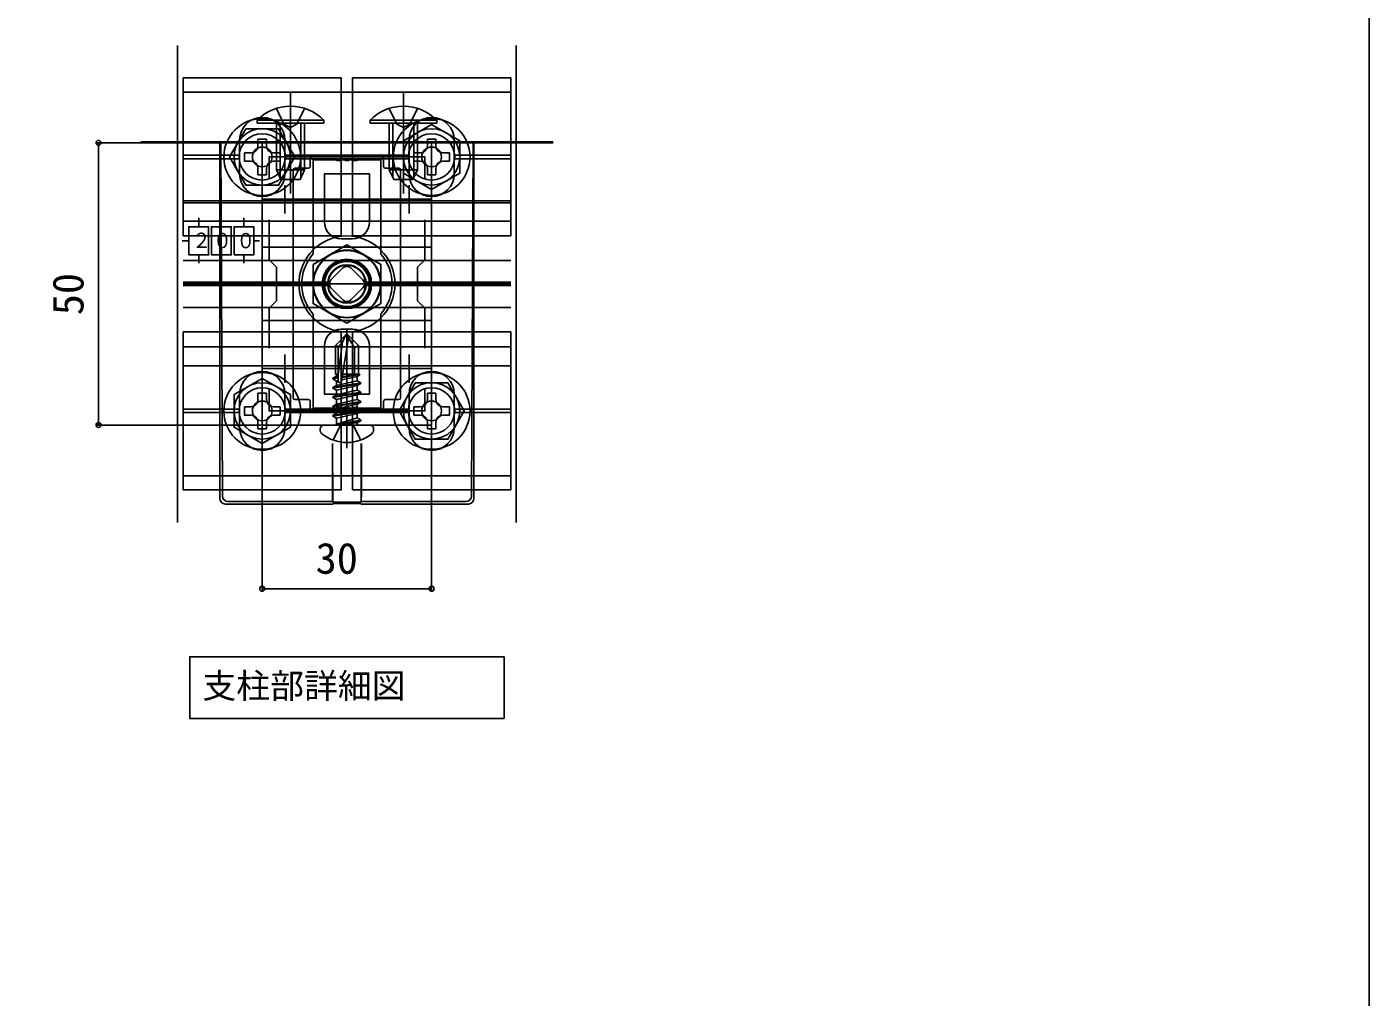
# Model space of a CAD drawing. Units: millimetres, scale not verified, with parts at other scales. Extents: x -875 to 875, y -1300 to 1292.
# Drawn here: x 399.5 to 875, y -65.2 to 278.7 of the extents above; entities that cross this region are included whole.
import ezdxf
from ezdxf.enums import TextEntityAlignment as Align

# ---------------------------------------------------------------- set-up
doc = ezdxf.new("R2010")
doc.units = ezdxf.units.MM
doc.header["$LTSCALE"] = 8
for name, color, linetype in [('0-1_USER1', 3, 'Continuous'), ('0-2_YKK_11', 7, 'Continuous'), ('0-3_YKK_12', 2, 'Continuous'), ('0-4_YKK_13', 4, 'Continuous'), ('0-5_YKK_D', 6, 'Continuous'), ('0-6_YKK_ZWAK', 7, 'Continuous'), ('0-7_YSS_K', 3, 'Continuous')]:
    doc.layers.add(name, color=color, linetype=linetype)
doc.styles.add('ＭＳ ゴシック', font='')
doc.styles.get('ＭＳ ゴシック').set_extended_font_data('MS Gothic')

msp = doc.modelspace()

# ---------------------------------------------------------------- linework, layer by layer
at = {"layer": '0-1_USER1'}
msp.add_lwpolyline([(457.257, 41.463), (457.257, 55.463), (568.564, 55.463), (568.564, 33.581), (457.257, 33.581)], close=True, dxfattribs=at)
at = {"layer": '0-2_YKK_11'}
for p, q in [((490.91, 222.554), (490.91, 212.554)), ((534.91, 222.554), (534.91, 212.554)), ((485.91, 217.554), (495.91, 217.554)), ((529.91, 217.554), (539.91, 217.554)), ((490.91, 162.554), (490.91, 152.554)), ((534.91, 162.554), (534.91, 152.554)), ((485.91, 157.554), (495.91, 157.554)), ((529.91, 157.554), (539.91, 157.554))]:
    msp.add_line(p, q, dxfattribs=at)
msp.add_lwpolyline([(482.91, 237.554), (482.91, 137.554), (542.91, 137.554), (542.91, 237.554)], close=True, dxfattribs=at)
for points in [[(485.31, 224.82), (485.31, 232.554), (540.51, 232.554), (540.51, 224.82)], [(485.31, 164.82), (485.31, 178.954), (487.91, 181.554), (487.91, 193.554), (485.31, 196.154), (485.31, 210.288)], [(540.51, 210.288), (540.51, 196.154), (537.91, 193.554), (537.91, 181.554), (540.51, 178.954), (540.51, 164.82)], [(540.51, 150.288), (540.51, 142.554), (485.31, 142.554), (485.31, 150.288)]]:
    msp.add_lwpolyline(points, dxfattribs=at)
at = {"layer": '0-3_YKK_12'}
for p, q in [((439.91, 237.954), (585.91, 237.954)), ((439.91, 237.554), (585.91, 237.554))]:
    msp.add_line(p, q, dxfattribs=at)
msp.add_circle((512.91, 187.554), 12, dxfattribs=at)
at = {"layer": '0-4_YKK_13'}
for p, q in [((452.91, 103.064), (452.91, 272.044)), ((572.91, 272.044), (572.91, 103.064)), ((454.91, 255.554), (570.91, 255.554)), ((492.91, 255.554), (492.91, 219.554)), ((532.91, 255.554), (532.91, 219.554)), ((504.71, 244.554), (481.11, 244.554)), ((487.91, 244.554), (487.91, 227.954)), ((489.219, 244.554), (489.219, 225.173)), ((496.602, 244.554), (496.602, 225.173)), ((504.71, 245.572), (504.71, 244.554)), ((521.11, 245.572), (521.11, 244.554)), ((521.11, 244.554), (544.71, 244.554)), ((529.219, 244.554), (529.219, 225.173)), ((536.602, 244.554), (536.602, 225.173)), ((537.91, 244.554), (537.91, 227.954)), ((474.91, 226.554), (474.91, 238.554)), ((481.41, 238.854), (481.41, 236.554)), ((481.41, 238.854), (484.41, 238.854)), ((484.41, 236.554), (484.41, 238.854)), ((490.91, 226.554), (490.91, 238.554)), ((534.91, 226.554), (534.91, 238.554)), ((544.41, 238.854), (541.41, 238.854)), ((541.41, 238.854), (541.41, 236.554)), ((544.41, 236.554), (544.41, 238.854)), ((550.91, 226.554), (550.91, 238.554)), ((454.91, 233.154), (474.91, 233.154)), ((467.91, 237.554), (467.91, 111.551)), ((468.207, 237.554), (468.779, 112.427)), ((476.61, 234.054), (476.61, 231.054)), ((478.91, 234.054), (476.61, 234.054)), ((489.21, 234.054), (486.91, 234.054)), ((489.21, 231.054), (489.21, 234.054)), ((490.91, 233.154), (534.91, 233.154)), ((538.91, 234.054), (536.61, 234.054)), ((549.21, 234.054), (546.91, 234.054)), ((549.21, 234.054), (549.21, 231.054)), ((550.91, 233.154), (570.91, 233.154)), ((557.042, 112.427), (557.614, 237.554)), ((557.91, 111.551), (557.91, 237.554)), ((454.91, 231.954), (474.91, 231.954)), ((476.61, 231.054), (478.91, 231.054)), ((481.41, 228.554), (481.41, 226.254)), ((486.91, 231.054), (489.21, 231.054)), ((490.91, 231.954), (534.91, 231.954)), ((494.51, 228.554), (499.311, 228.554)), ((499.91, 229.154), (499.91, 231.954)), ((500.51, 232.554), (525.311, 232.554)), ((525.91, 231.954), (525.91, 229.154)), ((526.51, 228.554), (531.311, 228.554)), ((541.41, 228.554), (541.41, 226.254)), ((544.41, 226.254), (544.41, 228.554)), ((546.91, 231.054), (549.21, 231.054)), ((550.91, 231.954), (570.91, 231.954)), ((489.51, 224.554), (487.91, 227.954)), ((496.31, 224.554), (489.51, 224.554)), ((493.91, 147.154), (493.91, 227.954)), ((496.31, 224.554), (497.91, 227.954)), ((529.51, 224.554), (527.91, 227.954)), ((529.51, 224.554), (536.31, 224.554)), ((531.91, 227.954), (531.91, 147.154)), ((536.31, 224.554), (537.91, 227.954)), ((541.41, 226.254), (544.41, 226.254)), ((454.91, 216.97), (570.91, 216.97)), ((454.91, 216.273), (570.91, 216.273)), ((454.91, 209.854), (570.91, 209.854)), ((460.41, 210.973), (460.41, 207.854)), ((468.41, 210.973), (468.41, 207.854)), ((476.41, 210.973), (476.41, 207.854)), ((456.91, 202.854), (454.569, 202.854)), ((481.98, 202.854), (479.91, 202.854)), ((514.91, 203.554), (510.91, 203.554)), ((454.91, 195.854), (570.91, 195.854)), ((460.41, 197.854), (460.41, 194.904)), ((468.41, 197.854), (468.41, 194.904)), ((476.41, 197.854), (476.41, 194.904)), ((507.254, 188.968), (511.496, 193.211)), ((514.325, 193.211), (518.567, 188.968)), ((506.76, 188.154), (454.91, 188.154)), ((454.91, 186.954), (506.76, 186.954)), ((511.496, 181.897), (507.254, 186.14)), ((518.567, 186.14), (514.325, 181.897)), ((570.91, 188.154), (519.061, 188.154)), ((519.061, 186.954), (570.91, 186.954)), ((454.91, 179.254), (570.91, 179.254)), ((514.91, 171.554), (510.91, 171.554)), ((512.91, 129.354), (512.91, 171.557)), ((512.56, 169.554), (508.81, 165.804)), ((509.81, 155.554), (511.324, 166.903)), ((510.98, 153.049), (513.489, 168.551)), ((511.324, 166.903), (512.56, 169.554)), ((513.26, 169.554), (512.56, 169.554)), ((515.61, 164.878), (512.91, 169.554)), ((513.26, 169.554), (517.01, 165.804)), ((454.91, 165.254), (570.91, 165.254)), ((508.81, 155.554), (508.81, 165.804)), ((509.81, 165.39), (508.81, 165.804)), ((517.01, 155.554), (517.01, 165.804)), ((454.91, 158.494), (570.91, 158.494)), ((507.967, 154.147), (509.262, 154.895)), ((507.967, 154.147), (509.81, 154.563)), ((507.967, 153.912), (509.81, 154.328)), ((507.967, 153.912), (507.967, 154.147)), ((507.967, 153.912), (509.262, 153.164)), ((507.967, 150.851), (517.854, 152.499)), ((517.854, 152.264), (507.967, 150.616)), ((508.81, 155.554), (509.81, 155.554)), ((509.262, 155.554), (509.262, 154.895)), ((509.262, 154.895), (509.81, 155.019)), ((509.262, 153.164), (509.81, 153.288)), ((509.262, 151.599), (516.559, 153.247)), ((509.262, 151.599), (509.262, 153.164)), ((511.065, 153.571), (516.559, 154.812)), ((517.532, 155.506), (511.208, 154.452)), ((516.408, 155.554), (511.247, 154.694)), ((512.182, 155.554), (511.356, 155.368)), ((511.386, 155.554), (517.01, 155.554)), ((517.532, 155.374), (516.559, 154.812)), ((516.559, 153.247), (516.559, 154.812)), ((517.854, 152.499), (516.559, 153.247)), ((517.854, 152.264), (516.559, 151.516)), ((517.532, 155.506), (517.01, 155.554)), ((517.532, 155.506), (517.532, 155.506)), ((517.532, 155.506), (517.532, 155.374)), ((517.854, 152.264), (517.854, 152.499)), ((474.91, 148.554), (474.91, 136.554)), ((484.41, 148.854), (481.41, 148.854)), ((481.41, 148.854), (481.41, 146.554)), ((484.41, 146.554), (484.41, 148.854)), ((490.91, 148.554), (490.91, 136.554)), ((507.967, 150.851), (509.262, 151.599)), ((507.967, 150.616), (507.967, 150.851)), ((507.967, 150.616), (509.262, 149.868)), ((507.967, 147.556), (517.854, 149.204)), ((517.854, 148.968), (507.967, 147.32)), ((507.967, 147.556), (509.262, 148.303)), ((507.967, 147.32), (507.967, 147.556)), ((509.262, 149.868), (516.559, 151.516)), ((509.262, 148.303), (516.559, 149.951)), ((509.262, 148.303), (509.262, 149.868)), ((509.262, 146.573), (516.559, 148.221)), ((516.559, 149.951), (516.559, 151.516)), ((517.854, 149.204), (516.559, 149.951)), ((517.854, 148.968), (516.559, 148.221)), ((516.559, 146.655), (516.559, 148.221)), ((517.854, 148.968), (517.854, 149.204)), ((534.91, 148.554), (534.91, 136.554)), ((541.41, 148.854), (541.41, 146.554)), ((541.41, 148.854), (544.41, 148.854)), ((544.41, 146.554), (544.41, 148.854)), ((550.91, 148.554), (550.91, 136.554)), ((454.91, 143.154), (474.91, 143.154)), ((478.91, 144.054), (476.61, 144.054)), ((489.21, 144.054), (486.91, 144.054)), ((489.21, 144.054), (489.21, 141.054)), ((490.91, 143.154), (534.91, 143.154)), ((499.311, 146.554), (494.51, 146.554)), ((499.91, 143.154), (499.91, 145.954)), ((507.967, 147.32), (509.262, 146.573)), ((507.967, 144.26), (517.854, 145.908)), ((517.854, 145.672), (507.967, 144.025)), ((507.967, 144.26), (509.262, 145.007)), ((507.967, 144.025), (507.967, 144.26)), ((507.967, 144.025), (509.262, 143.277)), ((509.262, 145.007), (516.559, 146.655)), ((509.262, 145.007), (509.262, 146.573)), ((509.262, 143.277), (516.559, 144.925)), ((509.262, 141.712), (516.559, 143.36)), ((509.262, 141.712), (509.262, 143.277)), ((517.854, 145.908), (516.559, 146.655)), ((517.854, 145.672), (516.559, 144.925)), ((516.559, 143.36), (516.559, 144.925)), ((517.854, 145.672), (517.854, 145.908)), ((525.91, 145.954), (525.91, 143.154)), ((531.311, 146.554), (526.51, 146.554)), ((536.61, 144.054), (536.61, 141.054)), ((538.91, 144.054), (536.61, 144.054)), ((549.21, 144.054), (546.91, 144.054)), ((549.21, 141.054), (549.21, 144.054)), ((550.91, 143.154), (570.91, 143.154)), ((454.91, 141.954), (474.91, 141.954)), ((481.41, 138.554), (481.41, 136.254)), ((484.41, 136.254), (484.41, 138.554)), ((486.91, 141.054), (489.21, 141.054)), ((490.91, 141.954), (534.91, 141.954)), ((525.311, 142.554), (500.51, 142.554)), ((517.854, 142.377), (507.967, 140.729)), ((507.967, 140.964), (509.262, 141.712)), ((507.967, 140.729), (507.967, 140.964)), ((507.967, 140.729), (509.262, 139.981)), ((509.262, 139.981), (516.559, 141.629)), ((509.262, 137.954), (509.262, 139.981)), ((516.559, 140.064), (509.379, 137.904)), ((509.379, 137.904), (517.854, 139.316)), ((517.854, 139.081), (509.379, 137.668)), ((509.379, 137.668), (516.559, 138.333)), ((509.379, 137.668), (509.379, 137.904)), ((510.66, 137.554), (512.91, 138.751)), ((515.161, 137.554), (512.91, 138.751)), ((517.854, 142.377), (516.559, 141.629)), ((516.559, 140.064), (516.559, 141.629)), ((517.854, 139.081), (516.559, 138.333)), ((516.559, 137.954), (516.559, 138.333)), ((517.854, 142.377), (517.854, 142.612)), ((517.854, 139.081), (517.854, 139.316)), ((536.61, 141.054), (538.91, 141.054)), ((541.41, 138.554), (541.41, 136.254)), ((546.91, 141.054), (549.21, 141.054)), ((550.91, 141.954), (570.91, 141.954)), ((481.41, 136.254), (484.41, 136.254)), ((503.44, 135.83), (503.44, 136.154)), ((504.84, 137.554), (520.98, 137.554)), ((510.66, 137.554), (508.01, 132.24)), ((515.161, 137.554), (517.81, 132.24)), ((522.38, 135.83), (522.38, 136.154)), ((507.806, 131.025), (507.806, 112.436)), ((507.909, 110.229), (507.855, 131.007)), ((517.912, 110.229), (517.966, 131.007)), ((518.015, 131.025), (518.015, 112.436)), ((454.91, 119.554), (570.91, 119.554)), ((469.899, 109.554), (507.91, 109.554)), ((470.776, 110.439), (507.839, 110.439)), ((507.839, 110.439), (507.909, 110.229)), ((517.912, 110.229), (507.909, 110.229)), ((507.98, 109.765), (507.91, 109.554)), ((517.841, 109.765), (507.98, 109.765)), ((517.91, 109.554), (517.841, 109.765)), ((517.91, 109.554), (555.922, 109.554)), ((517.982, 110.439), (517.912, 110.229)), ((517.982, 110.439), (555.045, 110.439))]:
    msp.add_line(p, q, dxfattribs=at)
for points in [[(454.91, 204.554), (510.91, 204.554), (510.91, 260.554), (454.91, 260.554)], [(514.91, 204.554), (570.91, 204.554), (570.91, 260.554), (514.91, 260.554)], [(477.137, 242.554), (471.363, 232.554), (477.137, 222.554), (488.684, 222.554), (494.457, 232.554), (488.684, 242.554)], [(552.91, 238.328), (542.91, 244.101), (532.91, 238.328), (532.91, 226.781), (542.91, 221.007), (552.91, 226.781)], [(542.91, 217.554), (542.91, 157.554), (482.91, 157.554), (482.91, 217.554)], [(456.91, 197.854), (463.91, 197.854), (463.91, 207.854), (456.91, 207.854)], [(464.91, 197.854), (471.91, 197.854), (471.91, 207.854), (464.91, 207.854)], [(472.91, 197.854), (479.91, 197.854), (479.91, 207.854), (472.91, 207.854)], [(482.91, 174.554), (482.91, 200.554), (542.91, 200.554), (542.91, 174.554)], [(500.91, 194.482), (512.91, 201.41), (524.91, 194.482), (524.91, 180.626), (512.91, 173.698), (500.91, 180.626)], [(454.91, 114.554), (510.91, 114.554), (510.91, 170.554), (454.91, 170.554)], [(514.91, 114.554), (570.91, 114.554), (570.91, 170.554), (514.91, 170.554)], [(492.91, 148.328), (482.91, 154.101), (472.91, 148.328), (472.91, 136.781), (482.91, 131.007), (492.91, 136.781)], [(537.137, 152.554), (531.363, 142.554), (537.137, 132.554), (548.684, 132.554), (554.457, 142.554), (548.684, 152.554)]]:
    msp.add_lwpolyline(points, close=True, dxfattribs=at)
for points in [[(487.91, 249.776), (490.62, 244.22), (492.91, 243.003)], [(497.91, 249.776), (495.2, 244.22), (492.91, 243.003)], [(527.91, 249.776), (530.62, 244.22), (532.91, 243.003)], [(537.91, 249.776), (535.2, 244.22), (532.91, 243.003)], [(504.71, 245.572), (481.11, 245.572), (481.11, 244.554)], [(497.91, 244.554), (497.91, 227.954), (487.91, 227.954)], [(521.11, 245.572), (544.71, 245.572), (544.71, 244.554)], [(527.91, 244.554), (527.91, 227.954), (537.91, 227.954)], [(536.61, 234.054), (536.61, 231.054), (538.91, 231.054)], [(481.41, 226.254), (484.41, 226.254), (484.41, 228.554)], [(500.766, 197.971), (500.91, 198.361), (500.91, 231.554), (508.994, 231.554), (509.361, 231.314), (510.46, 231.314), (510.827, 231.554), (511.994, 231.554), (512.361, 231.314), (513.46, 231.314), (513.827, 231.554), (514.994, 231.554), (515.361, 231.314), (516.46, 231.314), (516.827, 231.554), (524.91, 231.554)], [(524.91, 231.554), (524.91, 198.361), (525.055, 197.971)], [(504.91, 209.554), (504.91, 226.554), (520.91, 226.554), (520.91, 209.554)], [(525.055, 177.137), (524.91, 176.747), (524.91, 143.554), (516.827, 143.554), (516.46, 143.794), (515.361, 143.794), (514.994, 143.554), (513.827, 143.554), (513.46, 143.794), (512.361, 143.794), (511.994, 143.554), (510.827, 143.554), (510.46, 143.794), (509.361, 143.794), (508.994, 143.554), (500.91, 143.554), (500.91, 176.747), (500.766, 177.137)], [(509.81, 153.143), (509.81, 165.39), (511.324, 166.903)], [(504.91, 165.554), (504.91, 148.554), (520.91, 148.554), (520.91, 165.554)], [(515.61, 155.554), (515.61, 164.878), (517.01, 165.804)], [(476.61, 144.054), (476.61, 141.054), (478.91, 141.054)], [(507.967, 140.964), (517.854, 142.612), (516.559, 143.36)], [(517.854, 139.081), (517.854, 139.316), (516.559, 140.064)], [(541.41, 136.254), (544.41, 136.254), (544.41, 138.554)]]:
    msp.add_lwpolyline(points, dxfattribs=at)
for centre, radius in [((482.91, 232.554), 13.6), ((482.91, 232.554), 10), ((542.91, 232.554), 13.6), ((542.91, 232.554), 10), ((482.91, 232.554), 8.2), ((542.91, 232.554), 8.2), ((482.91, 232.554), 3.5), ((542.91, 232.554), 3.5), ((512.91, 187.554), 17), ((512.91, 187.554), 17), ((512.91, 187.554), 11.856), ((512.91, 187.554), 8.75), ((512.91, 187.554), 8.5), ((512.91, 187.554), 8.5), ((512.91, 187.361), 8.49), ((512.91, 187.554), 8), ((512.91, 187.554), 8), ((512.91, 187.554), 8), ((512.91, 187.554), 6.8), ((512.91, 187.554), 6.647), ((512.91, 187.554), 6.64), ((482.91, 142.554), 13.6), ((482.91, 142.554), 10), ((542.91, 142.554), 13.6), ((542.91, 142.554), 10), ((482.91, 142.554), 8.2), ((542.91, 142.554), 8.2), ((482.91, 142.554), 3.5), ((542.91, 142.554), 3.5)]:
    msp.add_circle(centre, radius, dxfattribs=at)
for centre, radius, start, end in [((492.91, 234.089), 16.465, 44.2189, 135.7811), ((532.91, 234.089), 16.465, 44.2189, 135.7811), ((482.91, 238.554), 8, 0, 180), ((542.91, 238.554), 8, 0, 180), ((478.91, 236.554), 2.5, 270, 0), ((486.91, 236.554), 2.5, 180, 270), ((538.91, 236.554), 2.5, 270, 0), ((546.91, 236.554), 2.5, 180, 270), ((478.91, 228.554), 2.5, 0, 90), ((486.91, 228.554), 2.5, 90, 180), ((538.91, 228.554), 2.5, 0, 90), ((546.91, 228.554), 2.5, 90, 180), ((482.91, 226.554), 8, 180, 0), ((542.91, 226.554), 8, 180, 0), ((510.91, 209.554), 6, 180.00001, 269.99999), ((514.91, 209.554), 6, 270.00001, 359.99999), ((512.91, 187.554), 16, 139.3793, 220.6207), ((512.91, 187.554), 8.5, 359.99999, 180.00001), ((512.91, 187.554), 16, 319.3793, 40.6207), ((512.91, 191.797), 2, 45, 135), ((512.908, 187.758), 8.501, 183.27666, 357.50585), ((508.668, 187.554), 2, 135, 225), ((517.153, 187.554), 2, 315, 45), ((512.91, 183.311), 2, 225, 315), ((510.91, 165.554), 6, 90.00001, 179.99999), ((514.91, 165.554), 6, 0.00001, 89.99999), ((482.91, 148.554), 8, 0, 180), ((510.399, 153.143), 0.589, 180, 270), ((510.399, 153.143), 0.589, 270, 350.8071), ((542.91, 148.554), 8, 0, 180), ((478.91, 146.554), 2.5, 270, 0), ((486.91, 146.554), 2.5, 180, 270), ((538.91, 146.554), 2.5, 270, 0), ((546.91, 146.554), 2.5, 180, 270), ((478.91, 138.554), 2.5, 0, 90), ((486.91, 138.554), 2.5, 90, 180), ((508.862, 137.954), 0.4, 270, 360), ((516.959, 137.954), 0.4, 180, 270), ((538.91, 138.554), 2.5, 0, 90), ((546.91, 138.554), 2.5, 90, 180), ((482.91, 136.554), 8, 180, 0), ((504.84, 136.154), 1.4, 90, 180), ((505.164, 135.83), 1.724, 180, 230.87645), ((512.91, 145.354), 14, 230.87645, 270), ((512.91, 145.354), 14, 270, 309.12355), ((520.98, 136.154), 1.4, 0, 90), ((520.657, 135.83), 1.724, 309.12355, 0), ((542.91, 136.554), 8, 180, 0), ((470.782, 112.442), 2.004, 180.44387, 269.81844), ((555.039, 112.442), 2.004, 270.18156, 359.55613)]:
    msp.add_arc(centre, radius, start, end, dxfattribs=at)
for centre, major_axis, ratio, start_param, end_param in [((494.511, 227.954), (-0.424, 0.424), 0.999695, 5.4979394, 7.0684312), ((499.31, 229.154), (0.424, -0.424), 0.999695, 5.4979394, 7.0684312), ((500.511, 231.954), (-0.424, 0.424), 0.999695, 5.4979394, 7.0684312), ((525.31, 231.954), (0.424, 0.424), 0.999695, 5.4979394, 7.0684312), ((526.511, 229.154), (-0.424, -0.424), 0.999695, 5.4979394, 7.0684312), ((531.31, 227.954), (0.424, 0.424), 0.999695, 5.4979394, 7.0684312), ((494.511, 147.154), (-0.424, -0.424), 0.999695, 5.4979394, 7.0684312), ((499.31, 145.954), (0.424, 0.424), 0.999695, 5.4979394, 7.0684312), ((500.511, 143.154), (-0.424, -0.424), 0.999695, 5.4979394, 7.0684312), ((525.31, 143.154), (0.424, -0.424), 0.999695, 5.4979394, 7.0684312), ((526.511, 145.954), (-0.424, 0.424), 0.999695, 5.4979394, 7.0684312), ((531.31, 147.154), (0.424, -0.424), 0.999695, 5.4979394, 7.0684312), ((469.913, 111.566), (0.974, 1.765), 0.991424, 2.0784135, 3.641926), ((507.841, 112.436), (0, 2), 0.017455, 1.5707963, 3.0892328), ((517.98, 112.436), (0, 2), 0.017455, 3.1939525, 4.712389), ((555.908, 111.566), (-0.974, 1.765), 0.991424, 2.6412593, 4.2047718)]:
    msp.add_ellipse(centre, major_axis=major_axis, ratio=ratio, start_param=start_param, end_param=end_param, dxfattribs=at)
at = {"layer": '0-5_YKK_D'}
for p, q in [((453.91, 237.554), (423.91, 237.554)), ((424.91, 237.554), (424.91, 137.554)), ((482.51, 137.554), (423.91, 137.554)), ((482.91, 137.154), (482.91, 78.554)), ((542.91, 137.154), (542.91, 78.554)), ((482.91, 79.554), (542.91, 79.554))]:
    msp.add_line(p, q, dxfattribs=at)
for centre in [(424.91, 237.554), (424.91, 137.554), (482.91, 79.554), (542.91, 79.554)]:
    msp.add_circle(centre, 0.875, dxfattribs=at)
at = {"layer": '0-6_YKK_ZWAK'}
msp.add_lwpolyline([(-875, -1299.6), (875, -1299.6), (875, 1250.4)], dxfattribs=at)
at = {"layer": '0-7_YSS_K'}
msp.add_line((454.91, 187.554), (570.91, 187.554), dxfattribs=at)

# ---------------------------------------------------------------- texts
at = {"layer": '0-1_USER1', "style": 'ＭＳ ゴシック'}
msp.add_text('支柱部詳細図', height=8.798, dxfattribs=at).set_placement((461.699, 38.117), align=Align.BOTTOM_LEFT)
at = {"layer": '0-4_YKK_13', "style": 'ＭＳ ゴシック', "width": 0.9}
for s, p in [('２', (458.099, 198.691)), ('０', (465.476, 198.611)), ('０', (473.75, 198.574))]:
    msp.add_text(s, height=5.422, dxfattribs=at).set_placement(p, align=Align.BOTTOM_LEFT)
at = {"layer": '0-5_YKK_D', "style": 'ＭＳ ゴシック'}
msp.add_text('50', height=11, rotation=90, dxfattribs=at).set_placement((422.91, 176.474), align=Align.BOTTOM_LEFT)
msp.add_text('30', height=11, dxfattribs=at).set_placement((501.831, 81.554), align=Align.BOTTOM_LEFT)

doc.saveas('drawing.dxf')
